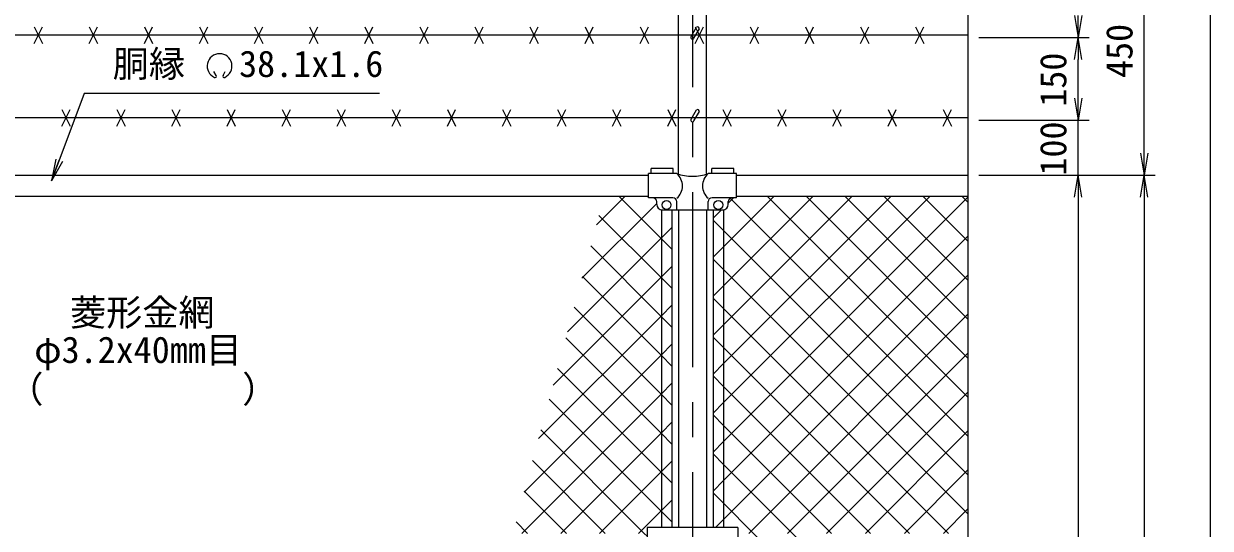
# Model space of a CAD drawing. Units: millimetres, scale not verified. Extents: x -4200 to 4200, y -2970 to 2970.
# Drawn here: x -2599 to -445, y 819 to 1735 of the extents above; entities that cross this region are included whole.
import ezdxf
from ezdxf.enums import TextEntityAlignment as Align

# ---------------------------------------------------------------- set-up
doc = ezdxf.new("R2010")
doc.units = ezdxf.units.MM
doc.header["$LTSCALE"] = 10
doc.linetypes.add('USER1', pattern=[50.8, 31.75, -6.35, 6.35, -6.35])
for name, color, linetype, lineweight in [('0-1_D-BMK', 2, 'USER1', 13), ('0-2_D-STR1', 1, 'Continuous', 25), ('0-3_D-STR-DIM', 7, 'Continuous', 13), ('0-9_D-STR2', 7, 'Continuous', 13), ('0-A_D-STR3', 3, 'Continuous', 13), ('0-B_D-STR-TXT', 7, 'Continuous', 13)]:
    doc.layers.add(name, color=color, linetype=linetype, lineweight=lineweight)
doc.layers.add('0-4_0', color=7, linetype='Continuous')
doc.styles.add('ＭＳ ゴシック', font='')
doc.styles.get('ＭＳ ゴシック').set_extended_font_data('MS Gothic')

# ---------------------------------------------------------------- blocks, each defined once
blk = doc.blocks.new('_Open')
at = {"layer": '0-4_0'}
blk.add_line((-10, 1.667), (0, 0), dxfattribs=at)
blk.add_lwpolyline([(-10, -1.667), (0, 0), (-10, 0)], dxfattribs=at)

msp = doc.modelspace()

# ---------------------------------------------------------------- linework, layer by layer
at = {"layer": '0-1_D-BMK'}
msp.add_line((-1384.97, 1937.06), (-1384.97, -920), dxfattribs=at)
at = {"layer": '0-2_D-STR1'}
for p, q in [((-1410.37, 1463), (-1410.37, 1899)), ((-1359.57, 1463), (-1359.57, 1899)), ((-3304.97, 1460), (-1464.97, 1460)), ((-1304.97, 1460), (-884.97, 1460)), ((-3304.97, 1422), (-1464.97, 1422)), ((-1304.97, 1422), (-884.97, 1422)), ((-1410.37, 1397), (-1410.37, 820.5)), ((-1359.57, 1397), (-1359.57, 820.5))]:
    msp.add_line(p, q, dxfattribs=at)
at = {"layer": '0-3_D-STR-DIM'}
for p, q in [((-884.97, 1935), (-884.97, 510.65)), ((-564.97, 1500), (-564.97, 1870)), ((-444.97, 1870), (-444.97, -850)), ((-864.97, 1710), (-664.97, 1710)), ((-864.97, 1710), (-664.97, 1710)), ((-684.97, 1600), (-684.97, 1670)), ((-684.97, 1600), (-684.97, 1640)), ((-864.97, 1560), (-664.97, 1560)), ((-864.97, 1560), (-664.97, 1560)), ((-684.97, 1460), (-684.97, 1560)), ((-864.97, 1460), (-664.97, 1460)), ((-864.97, 1460), (-544.97, 1460)), ((-864.97, 1460), (-544.97, 1460)), ((-864.97, 1460), (-664.97, 1460)), ((-684.97, 1420), (-684.97, -450)), ((-684.97, 1420), (-684.97, 1380)), ((-564.97, 1420), (-564.97, -500))]:
    msp.add_line(p, q, dxfattribs=at)
at = {"layer": '0-9_D-STR2'}
for p, q in [((-1559.39, 1369.79), (-1507.18, 1422)), ((-1328.47, 1330.1), (-1236.58, 1422)), ((-1328.47, 1259.39), (-1165.87, 1422)), ((-1328.47, 1188.68), (-1095.16, 1422)), ((-1328.47, 1117.97), (-1024.45, 1422)), ((-1328.47, 1047.26), (-953.74, 1422)), ((-884.97, 1057.4), (-1249.58, 1422)), ((-884.97, 1128.11), (-1178.87, 1422)), ((-884.97, 1198.82), (-1108.16, 1422)), ((-884.97, 1269.53), (-1037.45, 1422)), ((-884.97, 1340.24), (-966.73, 1422)), ((-884.97, 1410.95), (-896.02, 1422)), ((-1585.63, 1272.84), (-1449.97, 1408.49)), ((-1328.47, 976.55), (-884.97, 1420.05)), ((-1320.23, 1409.06), (-1310.29, 1419)), ((-884.97, 986.69), (-1316.68, 1418.39)), ((-1441.47, 1273.95), (-1554.69, 1387.17)), ((-1422.47, 1396.37), (-1423.1, 1397)), ((-1347.47, 1381.81), (-1332.29, 1397)), ((-1441.47, 1346.28), (-1422.47, 1365.28)), ((-1328.47, 1359.48), (-1347.47, 1378.48)), ((-884.97, 915.98), (-1328.47, 1359.48)), ((-1611.87, 1175.89), (-1441.47, 1346.28)), ((-1328.47, 905.84), (-884.97, 1349.34)), ((-1441.47, 1203.24), (-1569.75, 1331.52)), ((-1347.47, 1311.1), (-1328.47, 1330.1)), ((-1441.47, 1275.57), (-1422.47, 1294.57)), ((-1328.47, 1288.76), (-1347.47, 1307.76)), ((-1638.11, 1078.94), (-1441.47, 1275.57)), ((-1441.47, 1132.53), (-1584.81, 1275.87)), ((-1422.47, 1254.95), (-1441.47, 1273.95)), ((-884.97, 845.26), (-1328.47, 1288.76)), ((-1347.47, 1240.39), (-1328.47, 1259.39)), ((-1328.47, 1218.05), (-1347.47, 1237.05)), ((-1441.47, 1061.82), (-1599.87, 1220.22)), ((-1441.47, 1204.86), (-1422.47, 1223.86)), ((-920.42, 810), (-1328.47, 1218.05)), ((-1282.89, 810), (-884.97, 1207.92)), ((-1664.35, 981.99), (-1441.47, 1204.86)), ((-1422.47, 1184.24), (-1441.47, 1203.24)), ((-1347.47, 1169.68), (-1328.47, 1188.68)), ((-1441.47, 991.11), (-1614.93, 1164.57)), ((-1328.47, 1147.34), (-1347.47, 1166.34)), ((-1441.47, 1134.15), (-1422.47, 1153.15)), ((-991.13, 810), (-1328.47, 1147.34)), ((-1690.58, 885.04), (-1441.47, 1134.15)), ((-1422.47, 1113.53), (-1441.47, 1132.53)), ((-1212.18, 810), (-884.97, 1137.21)), ((-1441.47, 920.4), (-1629.99, 1108.92)), ((-1347.47, 1098.97), (-1328.47, 1117.97)), ((-1441.47, 1063.44), (-1422.47, 1082.44)), ((-1328.47, 1076.63), (-1347.47, 1095.63)), ((-1694.91, 810), (-1441.47, 1063.44)), ((-1422.47, 1042.82), (-1441.47, 1061.82)), ((-1061.84, 810), (-1328.47, 1076.63)), ((-1141.47, 810), (-884.97, 1066.5)), ((-1441.47, 849.69), (-1645.05, 1053.27)), ((-1347.47, 1028.26), (-1328.47, 1047.26)), ((-1328.47, 1005.92), (-1347.47, 1024.92)), ((-1624.2, 810), (-1441.47, 992.73)), ((-1441.47, 992.73), (-1422.47, 1011.73)), ((-1422.47, 972.11), (-1441.47, 991.11)), ((-1132.55, 810), (-1328.47, 1005.92)), ((-1070.76, 810), (-884.97, 995.79)), ((-1347.47, 957.55), (-1328.47, 976.55)), ((-1543.21, 810), (-1675.18, 941.97)), ((-1441.47, 922.02), (-1422.47, 941.02)), ((-1553.49, 810), (-1441.47, 922.02)), ((-1422.47, 901.4), (-1441.47, 920.4)), ((-1347.47, 886.84), (-1328.47, 905.84)), ((-1000.05, 810), (-884.97, 925.08)), ((-1613.92, 810), (-1690.24, 886.32)), ((-1441.47, 851.31), (-1422.47, 870.31)), ((-1482.78, 810), (-1441.47, 851.31)), ((-1422.47, 830.69), (-1441.47, 849.69)), ((-929.34, 810), (-884.97, 854.36)), ((-1684.63, 810), (-1705.3, 830.67))]:
    msp.add_line(p, q, dxfattribs=at)
for points in [[(-1422.47, 1325.66), (-1441.47, 1344.66), (-1518.81, 1422)], [(-1343.1, 820.5), (-1328.47, 835.13), (-884.97, 1278.63)], [(-1467.47, 804.98), (-1472.5, 810), (-1660.12, 997.62)], [(-880.05, 486.79), (-1203.26, 810), (-1328.47, 935.21), (-1347.47, 954.21)], [(-884.97, 421), (-1273.97, 810), (-1328.47, 864.5), (-1347.47, 883.5)]]:
    msp.add_lwpolyline(points, dxfattribs=at)
at = {"layer": '0-A_D-STR3'}
for p, q in [((-2579.97, 1699), (-2564.97, 1729)), ((-2579.97, 1729), (-2564.97, 1699)), ((-2479.97, 1699), (-2464.97, 1729)), ((-2479.97, 1729), (-2464.97, 1699)), ((-2379.97, 1699), (-2364.97, 1729)), ((-2379.97, 1729), (-2364.97, 1699)), ((-2279.97, 1699), (-2264.97, 1729)), ((-2279.97, 1729), (-2264.97, 1699)), ((-2179.97, 1699), (-2164.97, 1729)), ((-2179.97, 1729), (-2164.97, 1699)), ((-2079.97, 1699), (-2064.97, 1729)), ((-2079.97, 1729), (-2064.97, 1699)), ((-1979.97, 1699), (-1964.97, 1729)), ((-1979.97, 1729), (-1964.97, 1699)), ((-1879.97, 1699), (-1864.97, 1729)), ((-1879.97, 1729), (-1864.97, 1699)), ((-1779.97, 1699), (-1764.97, 1729)), ((-1779.97, 1729), (-1764.97, 1699)), ((-1679.97, 1699), (-1664.97, 1729)), ((-1679.97, 1729), (-1664.97, 1699)), ((-1579.97, 1699), (-1564.97, 1729)), ((-1579.97, 1729), (-1564.97, 1699)), ((-1479.97, 1699), (-1464.97, 1729)), ((-1479.97, 1729), (-1464.97, 1699)), ((-1387.57, 1711.5), (-1377.68, 1728.64)), ((-1382.38, 1708.5), (-1372.48, 1725.64)), ((-1379.97, 1699), (-1364.97, 1729)), ((-1379.97, 1729), (-1364.97, 1699)), ((-1279.97, 1699), (-1264.97, 1729)), ((-1279.97, 1729), (-1264.97, 1699)), ((-1179.97, 1699), (-1164.97, 1729)), ((-1179.97, 1729), (-1164.97, 1699)), ((-1079.97, 1699), (-1064.97, 1729)), ((-1079.97, 1729), (-1064.97, 1699)), ((-979.97, 1699), (-964.97, 1729)), ((-979.97, 1729), (-964.97, 1699)), ((-884.97, 1714), (-3384.97, 1714)), ((-2529.97, 1549), (-2514.97, 1579)), ((-2529.97, 1579), (-2514.97, 1549)), ((-2429.97, 1549), (-2414.97, 1579)), ((-2429.97, 1579), (-2414.97, 1549)), ((-2329.97, 1549), (-2314.97, 1579)), ((-2329.97, 1579), (-2314.97, 1549)), ((-2229.97, 1549), (-2214.97, 1579)), ((-2229.97, 1579), (-2214.97, 1549)), ((-2129.97, 1549), (-2114.97, 1579)), ((-2129.97, 1579), (-2114.97, 1549)), ((-2029.97, 1549), (-2014.97, 1579)), ((-2029.97, 1579), (-2014.97, 1549)), ((-1929.97, 1549), (-1914.97, 1579)), ((-1929.97, 1579), (-1914.97, 1549)), ((-1829.97, 1549), (-1814.97, 1579)), ((-1829.97, 1579), (-1814.97, 1549)), ((-1729.97, 1549), (-1714.97, 1579)), ((-1729.97, 1579), (-1714.97, 1549)), ((-1629.97, 1549), (-1614.97, 1579)), ((-1629.97, 1579), (-1614.97, 1549)), ((-1529.97, 1549), (-1514.97, 1579)), ((-1529.97, 1579), (-1514.97, 1549)), ((-1429.97, 1549), (-1414.97, 1579)), ((-1429.97, 1579), (-1414.97, 1549)), ((-1387.57, 1561.5), (-1377.68, 1578.64)), ((-1382.38, 1558.5), (-1372.48, 1575.64)), ((-1329.97, 1549), (-1314.97, 1579)), ((-1329.97, 1579), (-1314.97, 1549)), ((-1229.97, 1549), (-1214.97, 1579)), ((-1229.97, 1579), (-1214.97, 1549)), ((-1129.97, 1549), (-1114.97, 1579)), ((-1129.97, 1579), (-1114.97, 1549)), ((-1029.97, 1549), (-1014.97, 1579)), ((-1029.97, 1579), (-1014.97, 1549)), ((-929.97, 1549), (-914.97, 1579)), ((-929.97, 1579), (-914.97, 1549)), ((-884.97, 1564), (-3384.97, 1564)), ((-1419.97, 1472.3), (-1459.97, 1472.3)), ((-1459.97, 1463), (-1459.97, 1472.3)), ((-1419.97, 1463), (-1419.97, 1472.3)), ((-1309.97, 1472.3), (-1349.97, 1472.3)), ((-1349.97, 1463), (-1349.97, 1472.3)), ((-1309.97, 1463), (-1309.97, 1472.3)), ((-1464.97, 1419), (-1464.97, 1463)), ((-1413.52, 1463), (-1464.97, 1463)), ((-1304.97, 1463), (-1356.42, 1463)), ((-1304.97, 1419), (-1304.97, 1463)), ((-1420.52, 1419), (-1464.97, 1419)), ((-1449.97, 1407), (-1449.97, 1412)), ((-1413.52, 1397), (-1413.52, 1412)), ((-1356.42, 1397), (-1356.42, 1412)), ((-1304.97, 1419), (-1349.42, 1419)), ((-1319.97, 1407), (-1319.97, 1412)), ((-1441.47, 1397), (-1441.47, 820.5)), ((-1439.97, 1397), (-1329.97, 1397)), ((-1422.47, 1397), (-1422.47, 820.5)), ((-1347.47, 1397), (-1347.47, 820.5)), ((-1328.47, 1397), (-1328.47, 820.5)), ((-1467.47, 820.5), (-1467.47, 799.5)), ((-1302.47, 820.5), (-1467.47, 820.5)), ((-1302.47, 820.5), (-1302.47, 799.5))]:
    msp.add_line(p, q, dxfattribs=at)
for centre in [(-1431.97, 1406), (-1337.97, 1406)]:
    msp.add_circle(centre, 8, dxfattribs=at)
for centre, radius, start, end in [((-1384.97, 1710), 3, 150, 330), ((-1384.97, 1560), 3, 150, 330), ((-1384.97, 1543.49), 85.4, 250.46947, 289.53053), ((-1432.65, 1440.56), 29.48, 310.4464, 49.5536), ((-1337.3, 1440.56), 29.48, 130.4464, 229.5536), ((-1456.97, 1412), 7, 0, 90), ((-1439.97, 1407), 10, 180, 270), ((-1420.52, 1412), 7, 0, 90), ((-1349.42, 1412), 7, 90, 180), ((-1329.97, 1407), 10, 270, 0), ((-1312.97, 1412), 7, 90, 180)]:
    msp.add_arc(centre, radius, start, end, dxfattribs=at)
for centre in [(-1375.08, 1727.14), (-1375.08, 1577.14)]:
    msp.add_ellipse(centre, major_axis=(-2.6, 1.5), ratio=0.5, start_param=3.1415927, end_param=6.2831853, dxfattribs=at)
at = {"layer": '0-B_D-STR-TXT'}
for p, q in [((-2249.66, 1640.87), (-2253.8, 1648.05)), ((-2237.17, 1640.87), (-2233.03, 1648.05))]:
    msp.add_line(p, q, dxfattribs=at)
msp.add_lwpolyline([(-1953.16, 1608), (-2489.46, 1608), (-2548.1, 1451.43)], dxfattribs=at)
for centre, radius, start, end in [((-2243.41, 1658.04), 22.5, 294.32478, 245.67522), ((-2251.71, 1639.63), 2.37, 245.67522, 30), ((-2235.12, 1639.63), 2.37, 150, 294.32478)]:
    msp.add_arc(centre, radius, start, end, dxfattribs=at)

# ---------------------------------------------------------------- block references
at = {"layer": '0-3_D-STR-DIM', "xscale": 4, "yscale": 4}
for p, rotation in [((-684.97, 1710), 270), ((-684.97, 1710), 90), ((-684.97, 1560), 270), ((-684.97, 1560), 270), ((-564.97, 1460), 270), ((-684.97, 1460), 90), ((-684.97, 1460), 90), ((-564.97, 1460), 90)]:
    msp.add_blockref('_Open', p, dxfattribs=dict(at, rotation=rotation))
at = {"layer": '0-B_D-STR-TXT', "xscale": 4, "yscale": 4, "rotation": 249.46512}
msp.add_blockref('_Open', (-2548.8, 1449.56), dxfattribs=at)

# ---------------------------------------------------------------- texts
at = {"layer": '0-3_D-STR-DIM', "style": 'ＭＳ ゴシック'}
for s, p in [('450', (-571.72, 1636.5)), ('150', (-691.72, 1584.35)), ('100', (-691.72, 1459.35))]:
    msp.add_text(s, height=48.09, rotation=90, dxfattribs=at).set_placement(p, align=Align.BOTTOM_LEFT)
at = {"layer": '0-B_D-STR-TXT', "style": 'ＭＳ ゴシック'}
for s, p in [('胴縁 \u300038.1x1.6', (-2437.52, 1623.78)), ('菱形金網', (-2514.92, 1172.4)), ('φ3.2x40mm目', (-2579.9, 1104.81)), ('（\u3000\u3000   \u3000\u3000）', (-2628.63, 1033.16))]:
    msp.add_text(s, height=48.09, dxfattribs=at).set_placement(p, align=Align.BOTTOM_LEFT)

doc.saveas('drawing.dxf')
